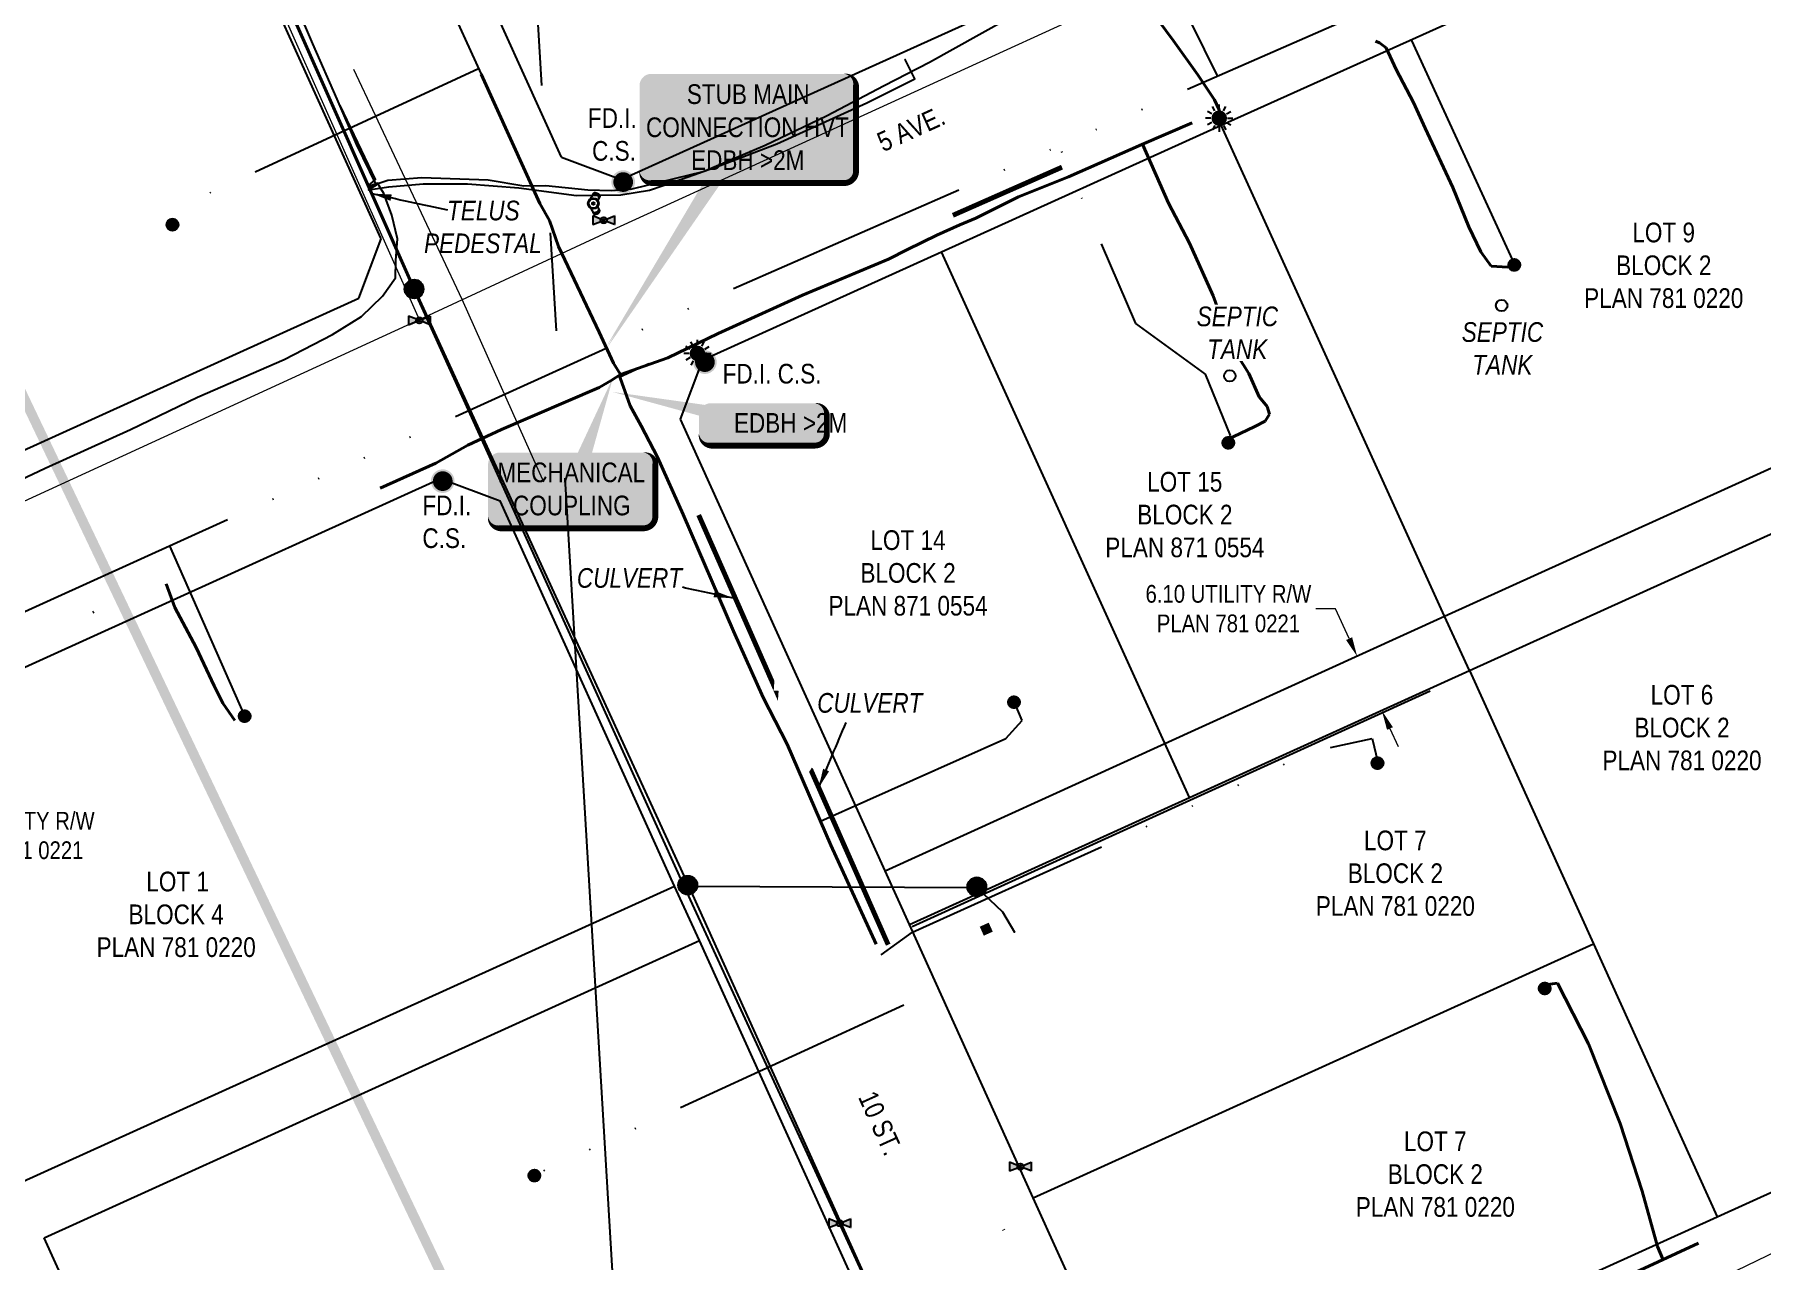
# Model space of a CAD drawing. Extents: x 312545 to 320442, y 5540407 to 5546054.
# Drawn here: x 316413.5 to 316589, y 5541749.2 to 5541873.8 of the extents above; entities that cross this region are included whole.
import ezdxf

# ---------------------------------------------------------------- set-up
doc = ezdxf.new("R2010")
doc.units = 0
doc.header["$LTSCALE"] = 5
doc.header["$PDSIZE"] = 0.5
for name, pattern in [('COOP2', [10, 5, -1, 0, -1, 0, -1, 0, -1, 0, -1]), ('DASHDOT', [25.4, 12.7, -6.35, 0, -6.35]), ('DASHDOT2', [12.7, 6.35, -3.175, 0, -3.175]), ('foc-QUARTERLINE', [33, 25, -3, 2, -3]), ('HIDDEN', [9.525, 6.35, -3.175])]:
    doc.linetypes.add(name, pattern=pattern)
doc.layers.get('Defpoints').update_dxf_attribs({"color": 9})
for name, color, linetype in [('AS-FENCE', 48, 'foc-FENCE'), ('AS-POWER', 104, 'foc-POWER'), ('AS-POWER-EXISTING-PP-1000', 72, 'Continuous'), ('AS-Sewer San_1000', 53, 'HIDDEN'), ('AS-SYMBOL-1000', 7, 'Continuous'), ('AS-TELEPHONE', 224, 'foc-TEL'), ('AS-TELEPHONE-T-1000', 224, 'Continuous'), ('AS-WILDLIFE', 131, 'DASHDOT2'), ('F-RW', 190, 'Continuous'), ('L-MON-1000', 1, 'Continuous'), ('L-QSEC', 8, 'foc-QUARTERLINE'), ('L-ROAD-T-1000', 7, 'Continuous'), ('L-TITLEDB', 4, 'Continuous'), ('L-TITLEDB-T-1000', 4, 'Continuous'), ('P-APEX RECON-LINE LIST-1000', 240, 'Continuous'), ('P-APEX RECON-URBAN', 30, 'COOP2')]:
    doc.layers.add(name, color=color, linetype=linetype)
for name, color, linetype, lineweight in [('AS-GENERAL', 48, 'Continuous', 18), ('AS-RECON EXISTING', 151, 'DASHDOT', 40), ('F-WS-T-1000', 190, 'Continuous', 9), ('T-TEXT-1000', 48, 'Continuous', 18)]:
    doc.layers.add(name, color=color, linetype=linetype, lineweight=lineweight)
doc.layers.add('AS-WATER PIPE', color=7, linetype='foc-WATER', lineweight=9, true_color=0x8ac4ff)
doc.styles.add('1.8', font='ARIALN.TTF', dxfattribs={"height": 1.8})
doc.styles.add('175L', font='ARIALN.TTF', dxfattribs={"height": 10})
doc.styles.add('80', font='ARIALN.TTF', dxfattribs={"height": 10})
doc.styles.add('80L', font='ARIALN.TTF', dxfattribs={"height": 10})
doc.styles.add('foc-LtypeFont', font='ARIALN.TTF', dxfattribs={"height": 7.35})
doc.linetypes.add('foc-FENCE', pattern='A,10,-1,["X",foc-LtypeFont,S=0.2,R=0,X=-0.625,Y=-0.75],-1.24', length=12.24)
doc.linetypes.add('foc-POWER', pattern='A,6,-1,["P",foc-LtypeFont,S=0.2,R=0,X=-0.625,Y=-0.75],-1.24,4', length=12.24)
doc.linetypes.add('foc-TEL', pattern='A,2,-1,["T",foc-LtypeFont,S=0.2,R=0,X=-0.425,Y=-0.75],-1.24,8', length=12.24)
doc.linetypes.add('foc-WATER', pattern='A,10,-1,["W",foc-LtypeFont,S=0.2,R=0,X=-0.425,Y=-0.75],-2', length=13)
doc.dimstyles.new('Compass 1 000', dxfattribs={"dimtxt": 1.8, "dimasz": 2, "dimexe": 0.2, "dimexo": 0.0625, "dimgap": 0.5, "dimtad": 0, "dimtih": 1, "dimtoh": 1, "dimzin": 0, "dimdsep": 46, "dimtxsty": '1.8', "dimcen": 0.1, "dimse1": 1, "dimse2": 1, "dimclrd": 256, "dimclrt": 256, "dimaunit": 1, "dimadec": 4, "dimazin": 0, "dimtfac": 0.06, "dimtofl": 0, "dimtmove": 0, "dimatfit": 0, "dimfxl": 0.2, "dimtolj": 1, "dimtzin": 0, "dimlwd": -1, "dimarcsym": 0})

# ---------------------------------------------------------------- blocks, each defined once
blk = doc.blocks.new('fdia')
at = {"color": 255, "const_width": 1}
blk.add_lwpolyline([(-0.5, 0, 1), (0.5, 0, 1)], format="xyb", close=True, dxfattribs=at)
blk = doc.blocks.new('Fdiaa')
blk.add_blockref('fdia', (0, 0))
blk = doc.blocks.new('fdib')
at = {"color": 1, "const_width": 1.6}
blk.add_lwpolyline([(-0.4, 0, 1), (0.4, 0, 1)], format="xyb", close=True, dxfattribs=at)
at = {"color": 1}
blk.add_circle((0, 0), 0.8, dxfattribs=at)
blk = doc.blocks.new('Fdibb')
blk.add_blockref('fdib', (0, 0))
blk = doc.blocks.new('fdicc')
for name in ['Fdibb', 'Fdiaa']:
    blk.add_blockref(name, (0, 0))
blk = doc.blocks.new('FDI')
blk.add_blockref('fdicc', (0, 0))
blk = doc.blocks.new('*D432')
at = {"layer": 'Defpoints', "color": 0, "transparency": 16777216}
for p in [(316547.9, 5541810.6), (316521.76, 5541798.7), (316524.26, 5541793.2)]:
    blk.add_point(p, dxfattribs=at)
at = {"layer": 'F-WS-T-1000', "transparency": 16777216}
for p, q in [((316545.69, 5541815.46), (316543.69, 5541815.46)), ((316547.07, 5541812.42), (316545.69, 5541815.46)), ((316551.23, 5541803.28), (316552.06, 5541801.46))]:
    blk.add_line(p, q, dxfattribs=at)
for points in [[(316547.38, 5541812.56), (316546.77, 5541812.28), (316547.9, 5541810.6)], [(316551.53, 5541803.42), (316550.93, 5541803.15), (316550.4, 5541805.1)]]:
    blk.add_solid(points, dxfattribs=at)
at = {"layer": 'F-WS-T-1000', "transparency": 16777216, "insert": (316534.81, 5541815.46), "char_height": 1.8, "attachment_point": 5, "style": '1.8'}
blk.add_mtext('\\A1;6.10 UTILITY R/W\\PPLAN 781 0221', dxfattribs=at)
blk = doc.blocks.new('*D449')
at = {"layer": 'Defpoints', "color": 0, "transparency": 16777216}
for p in [(316396.64, 5541790.75), (316397.06, 5541789.83), (316391.51, 5541787.31)]:
    blk.add_point(p, dxfattribs=at)
at = {"layer": 'F-WS-T-1000', "transparency": 16777216}
for p, q in [((316398.46, 5541791.58), (316400.28, 5541792.4)), ((316400.28, 5541792.4), (316402.28, 5541792.4)), ((316389.27, 5541787.41), (316387.44, 5541786.58))]:
    blk.add_line(p, q, dxfattribs=at)
for points in [[(316398.32, 5541791.88), (316398.6, 5541791.27), (316396.64, 5541790.75)], [(316389.13, 5541787.71), (316389.4, 5541787.1), (316391.09, 5541788.23)]]:
    blk.add_solid(points, dxfattribs=at)
at = {"layer": 'F-WS-T-1000', "transparency": 16777216, "insert": (316411.16, 5541792.4), "char_height": 1.8, "attachment_point": 5, "style": '1.8'}
blk.add_mtext('\\A1;6.10 UTILITY R/W\\PPLAN 781 0221', dxfattribs=at)
blk = doc.blocks.new('RISER')
h = blk.add_hatch(color=255)
h.dxf.hatch_style = 1
edge = h.paths.add_edge_path()
edge.add_arc((0, 0), 0.7, 0, 360)
blk.add_hatch(color=13).paths.add_polyline_path([(0.58, -0.15), (-0.58, -0.15, 0.774597)])
at = {"color": 13}
blk.add_line((-0.58, -0.15), (0.58, -0.15), dxfattribs=at)
blk.add_circle((0, 0), 0.6, dxfattribs=at)
blk = doc.blocks.new('VALVE')
h = blk.add_hatch(color=255)
h.dxf.hatch_style = 1
edge = h.paths.add_edge_path()
edge.add_line((-0.33, 0.24), (-1.2, 0.59))
edge.add_line((-1.2, 0.59), (-1.2, -0.59))
edge.add_line((-1.2, -0.59), (-0.33, -0.24))
edge.add_arc((0, 0), 0.411, 215.8775, 324.1225)
edge.add_line((0.33, -0.24), (1.2, -0.59))
edge.add_line((1.2, -0.59), (1.2, 0.59))
edge.add_line((1.2, 0.59), (0.33, 0.24))
edge.add_arc((0, 0), 0.411, 35.8775, 144.1225)
at = {"color": 48}
for p, q in [((-1.1, 0.44), (-1.1, -0.44)), ((-0.29, 0.12), (-1.1, 0.44)), ((0.29, 0.12), (1.1, 0.44)), ((1.1, 0.44), (1.1, -0.44)), ((-1.1, -0.44), (-0.29, -0.12)), ((1.1, -0.44), (0.29, -0.12))]:
    blk.add_line(p, q, dxfattribs=at)
for radius in [0.311, 0.11]:
    blk.add_circle((0, 0), radius, dxfattribs=at)
blk = doc.blocks.new('Hydrant')
for points in [[(-2.9, 4.6), (0.4, 10.5), (0.6, 10.7), (0.8, 10.8), (1, 10.9), (1.3, 11), (1.6, 11), (1.9, 11), (2.3, 11), (2.6, 10.9), (2.9, 10.9), (3.3, 10.7), (3.6, 10.6), (4, 10.4), (4.4, 10.2), (4.8, 9.9), (5.2, 9.7), (5.5, 9.4), (5.8, 9.1), (6.1, 8.7), (6.3, 8.4), (6.4, 8.1), (6.5, 7.8), (6.6, 7.6), (6.6, 7.3), (6.5, 7), (4.4, 3.3)], [(-0.5, 8.9), (-0.3, 9.1), (-0.2, 9.2), (0, 9.3), (0.1, 9.3), (0.2, 9.4), (0.4, 9.4), (0.5, 9.4), (0.7, 9.5), (0.8, 9.5), (1, 9.5), (1.1, 9.4), (1.3, 9.4), (1.5, 9.4), (1.6, 9.4), (1.8, 9.3), (2, 9.3), (2.1, 9.2), (2.3, 9.2), (2.5, 9.1), (2.7, 9), (2.9, 8.9), (3.1, 8.9), (3.2, 8.7), (3.4, 8.6), (3.6, 8.5), (3.8, 8.4), (4, 8.3), (4.2, 8.1), (4.4, 8), (4.6, 7.8), (4.7, 7.7), (4.9, 7.5), (5, 7.4), (5.1, 7.2), (5.3, 7), (5.4, 6.9), (5.4, 6.7), (5.5, 6.6), (5.6, 6.4), (5.6, 6.3), (5.7, 6.2), (5.7, 6), (5.7, 5.9), (5.7, 5.7), (5.6, 5.5), (5.6, 5.4)], [(5.6, 5.5), (5.7, 5.8), (5.7, 5.9), (5.8, 6.1), (5.7, 6.3), (5.7, 6.4), (5.7, 6.5), (5.6, 6.7), (5.5, 6.8), (5.5, 7), (5.4, 7.1), (5.2, 7.3), (5.1, 7.4), (5, 7.6), (4.8, 7.8), (4.7, 7.9), (4.5, 8.1), (4.3, 8.2), (4.1, 8.4), (4, 8.5), (3.8, 8.6), (3.6, 8.7), (3.4, 8.9), (3.2, 9), (3, 9.1), (2.8, 9.1), (2.6, 9.2), (2.4, 9.3), (2.2, 9.3), (2.1, 9.4), (1.9, 9.4), (1.7, 9.5), (1.6, 9.5), (1.4, 9.5), (1.3, 9.6), (1.1, 9.6), (0.9, 9.6), (0.8, 9.6), (0.6, 9.6), (0.5, 9.5), (0.3, 9.5), (0.2, 9.5), (0.1, 9.4), (-0.1, 9.4), (-0.2, 9.2), (-0.3, 9.1), (-0.4, 9)], [(-2.9, -4.6), (0.4, -10.5), (0.6, -10.7), (0.8, -10.8), (1, -10.9), (1.3, -11), (1.6, -11), (1.9, -11), (2.3, -11), (2.6, -10.9), (2.9, -10.9), (3.3, -10.7), (3.6, -10.6), (4, -10.4), (4.4, -10.2), (4.8, -9.9), (5.2, -9.7), (5.5, -9.4), (5.8, -9.1), (6.1, -8.7), (6.3, -8.4), (6.4, -8.1), (6.5, -7.8), (6.6, -7.6), (6.6, -7.3), (6.5, -7), (4.4, -3.3)], [(-0.5, -8.9), (-0.3, -9.1), (-0.2, -9.2), (0, -9.3), (0.1, -9.3), (0.2, -9.4), (0.4, -9.4), (0.5, -9.4), (0.7, -9.5), (0.8, -9.5), (1, -9.5), (1.1, -9.4), (1.3, -9.4), (1.5, -9.4), (1.6, -9.4), (1.8, -9.3), (2, -9.3), (2.1, -9.2), (2.3, -9.2), (2.5, -9.1), (2.7, -9), (2.9, -8.9), (3.1, -8.9), (3.2, -8.7), (3.4, -8.6), (3.6, -8.5), (3.8, -8.4), (4, -8.3), (4.2, -8.1), (4.4, -8), (4.6, -7.8), (4.7, -7.7), (4.9, -7.5), (5, -7.4), (5.1, -7.2), (5.3, -7), (5.4, -6.9), (5.4, -6.7), (5.5, -6.6), (5.6, -6.4), (5.6, -6.3), (5.7, -6.2), (5.7, -6), (5.7, -5.9), (5.7, -5.7), (5.6, -5.5), (5.6, -5.4)], [(5.6, -5.5), (5.7, -5.8), (5.7, -5.9), (5.8, -6.1), (5.7, -6.3), (5.7, -6.4), (5.7, -6.5), (5.6, -6.7), (5.5, -6.8), (5.5, -7), (5.4, -7.1), (5.2, -7.3), (5.1, -7.4), (5, -7.6), (4.8, -7.8), (4.7, -7.9), (4.5, -8.1), (4.3, -8.2), (4.1, -8.4), (4, -8.5), (3.8, -8.6), (3.6, -8.7), (3.4, -8.9), (3.2, -9), (3, -9.1), (2.8, -9.1), (2.6, -9.2), (2.4, -9.3), (2.2, -9.3), (2.1, -9.4), (1.9, -9.4), (1.7, -9.5), (1.6, -9.5), (1.4, -9.5), (1.3, -9.6), (1.1, -9.6), (0.9, -9.6), (0.8, -9.6), (0.6, -9.6), (0.5, -9.5), (0.3, -9.5), (0.2, -9.5), (0.1, -9.4), (-0.1, -9.4), (-0.2, -9.2), (-0.3, -9.1), (-0.4, -9)]]:
    blk.add_lwpolyline(points)
for points in [[(-0.2, -1.2), (-0.2, -1.1, -0.174095), (-0.9, -0.7), (-1, -0.7, -0.150437), (-1.2, 0), (-1, -0.2), (-0.9, 0, 0.150437), (-0.8, -0.5), (-0.8, -0.6, 0.168265), (-0.2, -1), (-0.2, -0.9), (0, -1)], [(-0.1, -0.6), (-0.6, -0.1, -0.414213), (-0.6, 0.1), (-0.1, 0.6, -0.414214), (0.1, 0.6), (0.6, 0.1, -0.414213), (0.6, -0.1), (0.1, -0.6, -0.414214)]]:
    blk.add_lwpolyline(points, format="xyb", close=True)
blk.add_lwpolyline([(4.7, -2.9), (4.7, -3, 0.286746), (4.7, 3), (4.7, 2.9)], format="xyb")
for radius in [5.5, 4.7, 1.3, 0.8]:
    blk.add_circle((0, 0), radius)
blk = doc.blocks.new('POWERPOLE')
h = blk.add_hatch(color=255)
edge = h.paths.add_edge_path()
edge.add_arc((0, 0), 0.96, 0, 360)
at = {"linetype": 'Continuous'}
for p, q in [((0.68, -0.68), (-0.68, 0.68)), ((-0.68, -0.68), (0.68, 0.68))]:
    blk.add_line(p, q, dxfattribs=at)
blk.add_circle((0, 0), 0.96, dxfattribs=at)
blk = doc.blocks.new('lightpole')
h = blk.add_hatch(color=255)
h.dxf.hatch_style = 1
h.paths.add_polyline_path([(-0.78, 0, 1), (0.78, 0, 1)])
h.paths.add_polyline_path([(0.68, 0, -1), (-0.68, 0, -1)], flags=16)
h = blk.add_hatch(color=13)
h.dxf.hatch_style = 1
edge = h.paths.add_edge_path()
edge.add_arc((0, 0), 0.682, 0, 360)
at = {"color": 13}
for p, q in [((-0.86, 0), (-1.38, 0)), ((-0.75, 0.43), (-1.19, 0.69)), ((-0.43, 0.75), (-0.69, 1.19)), ((0, 0.86), (0, 1.38)), ((0.43, 0.75), (0.69, 1.19)), ((0.75, 0.43), (1.19, 0.69)), ((0.86, 0), (1.38, 0)), ((-0.75, -0.43), (-1.19, -0.69)), ((-0.43, -0.75), (-0.69, -1.19)), ((0, -0.86), (0, -1.38)), ((0.43, -0.75), (0.69, -1.19)), ((0.75, -0.43), (1.19, -0.69))]:
    blk.add_line(p, q, dxfattribs=at)
blk.add_circle((0, 0), 0.682, dxfattribs=at)
blk = doc.blocks.new('*U475')
at = {"true_color": 0xffffa8}
h = blk.add_hatch(color=51, dxfattribs=at)
edge = h.paths.add_edge_path()
edge.add_line((-49, -28.5), (49, -28.5))
edge.add_arc((49, -22.5), 6, 270, 360)
edge.add_line((55, -22.5), (55, 21))
edge.add_arc((49, 21), 6, 0, 90)
edge.add_line((49, 27), (-49, 27))
edge.add_arc((-49, 21), 6, 90, 180)
edge.add_line((-55, 21), (-55, -22.5))
edge.add_arc((-49, -22.5), 6, 180, 270)
at = {"color": 240, "flags": 128}
blk.add_lwpolyline([(-49, -28.5, 3, 3, 0), (49, -28.5, 3, 3, 0.414214), (55, -22.5, 3, 3, 0), (55, 21, 3, 0, 0.414214), (49, 27, 0, 0, 0), (-49, 27, 0, 0, 0.414214), (-55, 21, 0, 0, 0), (-55, -22.5, 0, 3, 0.414214)], format="xyseb", close=True, dxfattribs=at)
for points in [[(-72.15, -112.01, 0, 10, 0), (0, 0, 5, 5, 0)], [(-72, -112.98, 0, 10, 0), (0, 0, 5, 5, 0)]]:
    blk.add_lwpolyline(points, format="xyseb", dxfattribs=at)
at = {"color": 4, "style": '80'}
blk.add_attdef('OTHER_001', (-14.7, -5), '', height=10, dxfattribs=at)
blk = doc.blocks.new('*U476')
at = {"true_color": 0xffffa8}
h = blk.add_hatch(color=51, dxfattribs=at)
edge = h.paths.add_edge_path()
edge.add_line((-36.5, -20), (36.5, -20))
edge.add_arc((36.5, -14), 6, 270, 360)
edge.add_line((42.5, -14), (42.5, 12.5))
edge.add_arc((36.5, 12.5), 6, 0, 90)
edge.add_line((36.5, 18.5), (-36.5, 18.5))
edge.add_arc((-36.5, 12.5), 6, 90, 180)
edge.add_line((-42.5, 12.5), (-42.5, -14))
edge.add_arc((-36.5, -14), 6, 180, 270)
at = {"color": 240, "flags": 128}
for points in [[(21.12, 56.98, 0, 10, 0), (0, 0, 5, 5, 0)], [(26.88, -12.13, 0, 10, 0), (0, 0, 5, 5, 0)]]:
    blk.add_lwpolyline(points, format="xyseb", dxfattribs=at)
blk.add_lwpolyline([(-36.5, -20, 3, 3, 0), (36.5, -20, 3, 3, 0.414214), (42.5, -14, 3, 3, 0), (42.5, 12.5, 3, 0, 0.414214), (36.5, 18.5, 0, 0, 0), (-36.5, 18.5, 0, 0, 0.414214), (-42.5, 12.5, 0, 0, 0), (-42.5, -14, 0, 3, 0.414214)], format="xyseb", close=True, dxfattribs=at)
at = {"color": 4, "style": '80'}
blk.add_attdef('OTHER_001', (-14.7, -5), '', height=10, dxfattribs=at)
blk = doc.blocks.new('*U477')
at = {"true_color": 0xffffa8}
h = blk.add_hatch(color=51, dxfattribs=at)
edge = h.paths.add_edge_path()
edge.add_line((-26.5, -11.5), (26.5, -11.5))
edge.add_arc((26.5, -5.5), 6, 270, 360)
edge.add_line((32.5, -5.5), (32.5, 4))
edge.add_arc((26.5, 4), 6, 0, 90)
edge.add_line((26.5, 10), (-26.5, 10))
edge.add_arc((-26.5, 4), 6, 90, 180)
edge.add_line((-32.5, 4), (-32.5, -5.5))
edge.add_arc((-26.5, -5.5), 6, 180, 270)
at = {"color": 240, "flags": 128}
for points in [[(-76.36, 15.75, 0, 10, 0), (0, 0, 5, 5, 0)], [(14.11, 0.42, 0, 10, 0), (0, 0, 5, 5, 0)]]:
    blk.add_lwpolyline(points, format="xyseb", dxfattribs=at)
blk.add_lwpolyline([(-26.5, -11.5, 3, 3, 0), (26.5, -11.5, 3, 3, 0.414214), (32.5, -5.5, 3, 3, 0), (32.5, 4, 3, 0, 0.414214), (26.5, 10, 0, 0, 0), (-26.5, 10, 0, 0, 0.414214), (-32.5, 4, 0, 0, 0), (-32.5, -5.5, 0, 3, 0.414214)], format="xyseb", close=True, dxfattribs=at)
at = {"color": 4, "style": '80'}
blk.add_attdef('OTHER_001', (-14.7, -5), '', height=10, dxfattribs=at)

msp = doc.modelspace()

# ---------------------------------------------------------------- linework, layer by layer
at = {"layer": 'AS-FENCE', "flags": 128}
msp.add_lwpolyline([(316502.684, 5541783.164), (316555.301, 5541807.099)], dxfattribs=at)
at = {"layer": 'AS-GENERAL', "const_width": 0.5, "flags": 128}
for points in [[(316517.897, 5541860.344), (316506.804, 5541855.448)], [(316488.846, 5541807.129), (316488.845, 5541807.115), (316480.971, 5541824.985)], [(316500.231, 5541781.3), (316500.231, 5541781.304), (316492.384, 5541799.049), (316492.327, 5541799.086)]]:
    msp.add_lwpolyline(points, dxfattribs=at)
msp.add_lwpolyline([(316510.53, 5541782.762), (316510.074, 5541782.556), (316509.868, 5541783.012), (316510.323, 5541783.218)], close=True, dxfattribs=at)
at = {"layer": 'AS-POWER', "flags": 128}
msp.add_lwpolyline([(316479.788, 5541787.402), (316479.851, 5541787.264), (316509.255, 5541787.107), (316511.865, 5541784.639), (316513.061, 5541782.571), (316513.024, 5541782.576)], dxfattribs=at)
at = {"layer": 'AS-RECON EXISTING', "flags": 128}
for points in [[(316509.801, 5541900.243), (316510.412, 5541901.016), (316512.659, 5541902.243), (316514.934, 5541902.789), (316516.019, 5541901.775), (316517.021, 5541899.572), (316517.778, 5541897.412), (316519.407, 5541893.825), (316520.41, 5541890.372), (316521.066, 5541886.681), (316522.751, 5541882.622), (316523.494, 5541881.362), (316524.74, 5541879.355), (316526.796, 5541876.473), (316529.233, 5541873.176), (316531.715, 5541869.743), (316533.404, 5541867.174), (316533.84, 5541866.232), (316533.913, 5541866.033)], [(316549.756, 5541873.154), (316550.157, 5541872.975), (316550.834, 5541872.466), (316551.858, 5541870.267), (316553.614, 5541866.926), (316554.82, 5541864.291), (316557.628, 5541858.264), (316559.249, 5541854.281), (316560.455, 5541851.741), (316561.528, 5541850.277), (316563.199, 5541850.182), (316563.85, 5541850.228)], [(316473.013, 5541839.254), (316472.308, 5541840.409), (316470.86, 5541843.564), (316466.726, 5541852.269), (316465.802, 5541854.938), (316464.821, 5541856.655), (316458.852, 5541869.784)], [(316526.093, 5541862.666), (316528.721, 5541856.683), (316530.844, 5541852.605), (316533.273, 5541847.278), (316535.141, 5541842.107), (316536.9, 5541839.373), (316537.934, 5541837.002), (316538.732, 5541836.005), (316538.982, 5541835.243), (316538.541, 5541834.53), (316537.498, 5541833.978), (316534.579, 5541832.599)], [(316332.718, 5541775.875), (316333.483, 5541776.252), (316334.132, 5541776.237), (316335.678, 5541776.998), (316339.186, 5541778.794), (316347.947, 5541782.843), (316352.235, 5541784.759), (316355.645, 5541786.161), (316361.686, 5541788.863), (316368.946, 5541791.902), (316375.995, 5541795.125), (316378.665, 5541796.183), (316382.503, 5541797.78), (316384.354, 5541798.794), (316386.367, 5541799.89), (316396.753, 5541804.354), (316402.958, 5541807.476), (316409.146, 5541810.233), (316416.001, 5541813.581), (316421.074, 5541815.833), (316423.697, 5541816.911), (316426.179, 5541817.62), (316430.367, 5541819.464), (316440.202, 5541823.807), (316445.077, 5541826.143), (316454.266, 5541830.262), (316457.494, 5541832.078), (316460.921, 5541833.678), (316470.861, 5541837.953), (316472.076, 5541838.674), (316473.028, 5541839.254)], [(316472.892, 5541839.199), (316473.468, 5541837.611), (316473.991, 5541836.084), (316475.113, 5541834.034), (316476.795, 5541830.851), (316479.387, 5541825.028), (316484.5, 5541813.17), (316487.532, 5541806.432), (316489.979, 5541801.699), (316494.397, 5541791.438), (316504.608, 5541769.18), (316509.118, 5541758.991), (316513.239, 5541749.395), (316524.813, 5541724.708), (316527.204, 5541718.921), (316530.527, 5541711.337), (316532.87, 5541706.723), (316537.527, 5541695.972), (316538.361, 5541694.768), (316538.895, 5541693.848), (316540.99, 5541693.22), (316542.305, 5541690.895)], [(316524.62, 5541725.234), (316525.892, 5541725.56), (316529.293, 5541726.439), (316533.295, 5541728.228), (316554.065, 5541737.839), (316565.367, 5541743.016), (316592.879, 5541755.746), (316608.758, 5541762.852), (316617.455, 5541767.105), (316636.797, 5541775.698), (316649.632, 5541781.782), (316671.881, 5541791.437), (316691.017, 5541800.247), (316698.722, 5541803.905), (316702.373, 5541805.939), (316706.057, 5541808.011), (316709.728, 5541809.664), (316714.675, 5541811.671), (316719.141, 5541813.499), (316726.067, 5541816.089), (316729.571, 5541817.273), (316732.163, 5541818.589), (316738.832, 5541821.357), (316739.961, 5541821.756)], [(316433.823, 5541804.094), (316432.617, 5541805.859), (316431.724, 5541807.612), (316429.904, 5541811.525), (316427.723, 5541815.587), (316426.839, 5541818.002)], [(316566.719, 5541777.207), (316568.252, 5541777.383), (316571.401, 5541771.219), (316574.63, 5541763.119), (316576.869, 5541756.251), (316578.405, 5541750.618), (316578.96, 5541749.327)]]:
    msp.add_lwpolyline(points, dxfattribs=at)
at = {"layer": 'AS-Sewer San_1000', "linetype": 'Continuous'}
for centre in [(316562.576, 5541846.284), (316534.946, 5541839.124)]:
    msp.add_circle(centre, 0.58, dxfattribs=at)
at = {"layer": 'AS-TELEPHONE', "flags": 128}
for points in [[(316447.34, 5541858.416), (316448.138, 5541859.106), (316444.519, 5541866.611)], [(316383.106, 5541816.704), (316384.805, 5541816.15), (316386.264, 5541816.667), (316388.805, 5541817.651), (316397.098, 5541821.799), (316403.932, 5541824.723), (316414.56, 5541829.733), (316423.231, 5541833.675), (316430.031, 5541836.966), (316438.827, 5541840.8), (316443.771, 5541843.342), (316446.704, 5541845.153), (316448.824, 5541847.231), (316450.166, 5541849.105), (316450.199, 5541850.86), (316450.37, 5541853.049), (316449.77, 5541855.475), (316448.962, 5541857.668), (316448.313, 5541858.701), (316447.38, 5541858.35)]]:
    msp.add_lwpolyline(points, dxfattribs=at)
at = {"layer": 'AS-WATER PIPE', "flags": 128}
for points in [[(316359.677, 5542051.257), (316402.22, 5541958.78), (316416.422, 5541926.156), (316452.58, 5541844.87)], [(316445.886, 5541870.314), (316456.891, 5541846.919), (316465.208, 5541828.366)], [(316515.395, 5541715.98), (316575.167, 5541742.74), (316643.064, 5541775.576), (316799.134, 5541846.278)]]:
    msp.add_lwpolyline(points, dxfattribs=at)
at = {"layer": 'AS-WILDLIFE', "const_width": 1, "flags": 128}
msp.add_lwpolyline([(316226.368, 5542227.49), (316556.556, 5541534.214), (316360.802, 5540555.104), (316516.816, 5540555.115), (316516.814, 5540580.109), (316541.808, 5540580.11), (316541.816, 5540455.547)], dxfattribs=at)
at = {"layer": 'F-RW', "flags": 128}
for points in [[(316556.78, 5541814.716), (316613.69, 5541840.517)], [(316499.912, 5541788.831), (316556.78, 5541814.716)], [(316414.441, 5541751.525), (316481.046, 5541781.719)], [(316450.939, 5541671.021), (316414.441, 5541751.525)]]:
    msp.add_lwpolyline(points, dxfattribs=at)
at = {"layer": 'L-QSEC', "flags": 128}
msp.add_lwpolyline([(316437.889, 5542322.845), (316494.209, 5541378.822)], dxfattribs=at)
at = {"layer": 'L-TITLEDB', "flags": 128}
for points in [[(316467.025, 5541861.372), (316447.73, 5541903.962)], [(316467.025, 5541861.372), (316447.73, 5541903.962)], [(316448.701, 5541853.065), (316429.412, 5541895.652)], [(316534.068, 5541864.601), (316591.194, 5541890.319)], [(316556.78, 5541814.716), (316534.068, 5541864.601)], [(316556.78, 5541814.716), (316534.068, 5541864.601)], [(316467.025, 5541861.372), (316473.078, 5541859.095)], [(316467.025, 5541861.372), (316473.078, 5541859.095)], [(316446.427, 5541847.013), (316448.701, 5541853.065)], [(316481.384, 5541840.772), (316505.632, 5541851.738)], [(316481.384, 5541840.772), (316505.632, 5541851.738)], [(316530.846, 5541796.266), (316505.632, 5541851.738)], [(316383.985, 5541818.706), (316446.427, 5541847.013)], [(316479.107, 5541834.719), (316481.384, 5541840.772)], [(316479.107, 5541834.719), (316481.384, 5541840.772)], [(316499.912, 5541788.831), (316479.107, 5541834.719)], [(316499.912, 5541788.831), (316479.107, 5541834.719)], [(316559.307, 5541809.169), (316616.226, 5541834.973)], [(316392.292, 5541800.383), (316454.734, 5541828.69)], [(316454.734, 5541828.69), (316460.784, 5541826.413)], [(316478.529, 5541787.272), (316460.784, 5541826.413)], [(316559.307, 5541809.169), (316556.78, 5541814.716)], [(316559.307, 5541809.169), (316556.78, 5541814.716)], [(316530.846, 5541796.266), (316559.307, 5541809.169)], [(316530.846, 5541796.266), (316559.307, 5541809.169)], [(316559.307, 5541809.169), (316571.901, 5541781.389)], [(316502.389, 5541783.365), (316530.846, 5541796.266)], [(316502.389, 5541783.365), (316530.846, 5541796.266)], [(316502.389, 5541783.365), (316499.912, 5541788.831)], [(316502.389, 5541783.365), (316499.912, 5541788.831)], [(316411.923, 5541757.078), (316478.529, 5541787.272)], [(316481.046, 5541781.719), (316478.529, 5541787.272)], [(316514.982, 5541755.586), (316502.389, 5541783.365)], [(316498.035, 5541744.246), (316481.046, 5541781.719)], [(316571.901, 5541781.389), (316584.476, 5541753.651)], [(316584.476, 5541753.651), (316641.395, 5541779.456)], [(316584.476, 5541753.651), (316641.395, 5541779.456)], [(316525.671, 5541732.01), (316514.982, 5541755.586)], [(316531.723, 5541729.734), (316584.476, 5541753.651)], [(316531.723, 5541729.734), (316584.476, 5541753.651)]]:
    msp.add_lwpolyline(points, dxfattribs=at)
at = {"layer": 'L-TITLEDB', "linetype": 'Continuous', "flags": 128}
msp.add_lwpolyline([(316514.982, 5541755.586), (316571.901, 5541781.389)], dxfattribs=at)
at = {"layer": 'P-APEX RECON-URBAN', "color": 200, "flags": 128}
for points in [[(316576.069, 5542301.944), (316548.035, 5542290.81), (316404.2, 5542226.013), (316467.209, 5542087.107), (316454.58, 5542082.228), (316440.686, 5542076.075), (316426.317, 5542068.551), (316395.202, 5542054.419), (316383.155, 5542036.959), (316392.137, 5542013.933), (316394.957, 5542007.648), (316402.786, 5541993.653), (316458.852, 5541869.784)], [(316458.608, 5541870.324), (316429.814, 5541857.039), (316427.41, 5541855.762), (316427.481, 5541854.601)], [(316475.9, 5541840.35), (316472.9, 5541838.98)], [(316493.347, 5541793.882), (316512.172, 5541802.265), (316513.863, 5541804.104), (316513.032, 5541806.046)], [(316499.512, 5541780.282), (316502.716, 5541782.568), (316543.426, 5541800.971), (316549.435, 5541802.275), (316549.988, 5541799.852)], [(316501.827, 5541775.175), (316464.28, 5541757.91)]]:
    msp.add_lwpolyline(points, dxfattribs=at)
at = {"layer": 'P-APEX RECON-URBAN', "flags": 128}
for points in [[(316505.747, 5541917.821), (316510.79, 5541920.173), (316523.031, 5541891.265), (316533.687, 5541869.567)], [(316563.893, 5541850.511), (316551.537, 5541877.392)], [(316534.823, 5541832.418), (316535.036, 5541833.081), (316532.481, 5541839.317), (316525.407, 5541844.461), (316517.616, 5541862.531)], [(316318.483, 5541772.671), (316346.2, 5541785.184), (316471.567, 5541841.934)], [(316434.814, 5541804.627), (316427.229, 5541821.837)]]:
    msp.add_lwpolyline(points, dxfattribs=at)

# ---------------------------------------------------------------- block references
at = {"layer": 'AS-POWER-EXISTING-PP-1000', "xscale": 0.9999399229901023, "yscale": 0.9999399229901023, "zscale": 0.9999399229901023}
for p in [(316452.04, 5541847.957), (316479.862, 5541787.356), (316509.242, 5541787.196)]:
    msp.add_blockref('POWERPOLE', p, dxfattribs=at)
at = {"layer": 'AS-SYMBOL-1000'}
for name, p, xscale, yscale, zscale in [('lightpole', (316533.871, 5541865.325), 0.9996840038851079, 0.9996840038851079, 0.9996840038851079), ('Hydrant', (316470.265, 5541856.654, 744.71), 0.09996840038851107, 0.09996840038851107, 0.09996840038851107), ('RISER', (316427.489, 5541854.496), 0.9996840038851079, 0.9996840038851079, 0.9996840038851079), ('VALVE', (316471.32, 5541854.948), 0.9996840038851079, 0.9996840038851079, 0.9996840038851079), ('RISER', (316563.859, 5541850.407), 0.9996840038851079, 0.9996840038851079, 0.9996840038851079), ('lightpole', (316480.847, 5541841.413), 0.9996840038851079, 0.9996840038851079, 4.99842001942554), ('RISER', (316534.797, 5541832.32), 0.9996840038851079, 0.9996840038851079, 0.9996840038851079), ('RISER', (316513.014, 5541805.956), 0.9999399229901023, 0.9999399229901023, 10.99933915289112), ('RISER', (316434.82, 5541804.537), 0.9996840038851079, 0.9996840038851079, 0.9996840038851079), ('RISER', (316549.959, 5541799.762), 0.9999399229901023, 0.9999399229901023, 10.99933915289112), ('RISER', (316566.957, 5541776.857), 0.9999399229901023, 0.9999399229901023, 10.99933915289112), ('RISER', (316464.277, 5541757.836), 0.9996840038851079, 0.9996840038851079, 0.9996840038851079)]:
    msp.add_blockref(name, p, dxfattribs=dict(at, xscale=xscale, yscale=yscale, zscale=zscale))
at = {"layer": 'AS-SYMBOL-1000', "color": 6, "xscale": 0.9996840038851079, "yscale": 0.9996840038851079, "zscale": 0.9996840038851079}
for p in [(316452.58, 5541844.768, 744.813), (316513.671, 5541758.755), (316495.307, 5541752.997)]:
    msp.add_blockref('VALVE', p, dxfattribs=at)
at = {"layer": 'L-MON-1000'}
for p in [(316473.299, 5541858.829), (316481.603, 5541840.525), (316454.957, 5541828.427)]:
    msp.add_blockref('FDI', p, dxfattribs=at)
at = {"layer": 'P-APEX RECON-LINE LIST-1000'}
ref = msp.add_blockref('*U475', (316485.962, 5541864.429), dxfattribs=dict(at, xscale=0.2000000000000001, yscale=0.2000000000000001, zscale=0.2000000000000001))
ref.add_attrib('OTHER_001', 'STUB MAIN', (316479.769, 5541866.767), dxfattribs={"layer": '0', "color": 4, "height": 2, "style": '80'})
ref.add_attrib('OTHER_002', 'CONNECTION HVT', (316475.62, 5541863.398), dxfattribs={"layer": '0', "color": 4, "height": 2, "style": '80'})
ref.add_attrib('OTHER_003', 'EDBH >2M', (316480.197, 5541860.057), dxfattribs={"layer": '0', "color": 4, "height": 2, "style": '80'})
ref = msp.add_blockref('*U476', (316468.066, 5541827.638), dxfattribs=dict(at, xscale=0.2000000000000001, yscale=0.2000000000000001, zscale=0.2000000000000001))
ref.add_attrib('OTHER_001', 'MECHANICAL', (316460.514, 5541828.322), dxfattribs={"layer": '0', "color": 4, "height": 2, "style": '80'})
ref.add_attrib('OTHER_002', 'COUPLING', (316462.098, 5541824.953), dxfattribs={"layer": '0', "color": 4, "height": 2, "style": '80'})
at = {"layer": 'P-APEX RECON-LINE LIST-1000', "xscale": 0.2000000000000001, "yscale": 0.2000000000000001, "zscale": 0.2000000000000001}
msp.add_blockref('*U477', (316487.493, 5541834.345), dxfattribs=at).add_auto_attribs({'OTHER_001': 'EDBH >2M'})

# ---------------------------------------------------------------- texts
at = {"layer": 'AS-TELEPHONE-T-1000', "insert": (316454.792, 5541856.935), "char_height": 1.99937, "attachment_point": 1, "style": '80L'}
msp.add_mtext_dynamic_manual_height_columns('\\pi0.60185;{\\fArial Narrow|b0|i1|c0|p34;TELUS\\P\\pi-1.733;PEDESTAL}', width=8.31332, gutter_width=10, heights=[0], dxfattribs=at)
at = {"layer": 'L-TITLEDB-T-1000', "attachment_point": 1}
for s, width, gutter_width, heights, insert, char_height, style in [('\\pi4.9908;LOT 9\\P\\pi3.3471;BLOCK 2\\P\\pi0.095961;PLAN 781 0220', 16.08412, 10, [0], (316570.868, 5541854.704), 2.00051, '80L'), ('\\pi4.3494;LOT 15\\P\\pi3.3471;BLOCK 2\\P\\pi0.095961;PLAN 871 0554', 16.08412, 10, [0], (316522.198, 5541829.364), 2.00051, '80L'), ('\\pi4.3583;LOT 14\\P\\pi3.3471;BLOCK 2\\P\\pi0.095961;PLAN 871 0554', 16.08412, 10, [0], (316494.061, 5541823.435), 2.00051, '80L'), ('\\pi5.5468;LOT 6\\P\\pi3.9013;BLOCK 2\\P\\pi0.65199;PLAN 781 0220', 17.18709, 100, [9.553], (316572.17, 5541807.712), 1.99937, '175L'), ('\\pi5.5468;LOT 7\\P\\pi3.9013;BLOCK 2\\P\\pi0.65199;PLAN 781 0220', 17.18709, 100, [9.553], (316543.039, 5541792.908), 1.99937, '175L'), ('\\pi5.1511;LOT 1\\P\\pi3.343;BLOCK 4\\P\\pi0.095961;PLAN 781 0220', 16.08412, 10, [0], (316419.681, 5541788.73), 2.00051, '80L'), ('\\pi5.5468;LOT 7\\P\\pi3.9013;BLOCK 2\\P\\pi0.65199;PLAN 781 0220', 17.18709, 100, [9.553], (316547.099, 5541762.321), 1.99937, '175L')]:
    msp.add_mtext_dynamic_manual_height_columns(s, width=width, gutter_width=gutter_width, heights=heights, dxfattribs=dict(at, insert=insert, char_height=char_height, style=style))
at = {"layer": 'T-TEXT-1000', "char_height": 1.99988, "attachment_point": 1, "style": '80L'}
for insert in [(316468.593, 5541819.588), (316493.018, 5541806.889)]:
    msp.add_mtext_dynamic_manual_height_columns('{\\fArial Narrow|b0|i1|c0|p34;CULVERT}', width=10.92587, gutter_width=10, heights=[0], dxfattribs=dict(at, insert=insert))

# ---------------------------------------------------------------- dimensions: what is measured, and where the dimension line sits
at = {"layer": 'F-WS-T-1000', "color": 2}
dim = msp.add_linear_dim(base=(316547.902, 5541810.597), p1=(316524.259, 5541793.204), p2=(316521.759, 5541798.697), angle=114.47419, text='6.10 UTILITY R/W\\PPLAN 781 0221', dimstyle='Compass 1 000', dxfattribs=at)
dim.commit()
dim.dimension.update_dxf_attribs({"geometry": '*D432', "text_midpoint": (316534.813, 5541815.458), "dimtype": 161})
dim = msp.add_aligned_dim(p1=(316391.506, 5541787.309), p2=(316397.057, 5541789.826), distance=1.015, text='6.10 UTILITY R/W\\PPLAN 781 0221', dimstyle='Compass 1 000', dxfattribs=at)
dim.commit()
dim.dimension.update_dxf_attribs({"geometry": '*D449', "text_midpoint": (316411.158, 5541792.402)})

# ---------------------------------------------------------------- leaders
at = {"layer": 'AS-TELEPHONE-T-1000', "path_type": 1}
msp.add_leader([(316447.762, 5541857.665), (316455.459, 5541855.993)], dimstyle='Compass 1 000', override={"dimgap": 0.5, "dimtad": 0}, dxfattribs=at)
at = {"layer": 'T-TEXT-1000', "path_type": 1}
for points in [[(316484.506, 5541816.529), (316479.313, 5541817.635)], [(316493.145, 5541797.219), (316495.95, 5541803.889)]]:
    msp.add_leader(points, dimstyle='Compass 1 000', override={"dimgap": 0.5, "dimtad": 0}, dxfattribs=at)

# ---------------------------------------------------------------- next in the draw order: texts
at = {"layer": 'AS-Sewer San_1000', "linetype": 'Continuous', "insert": (316558.432, 5541844.586), "char_height": 2, "attachment_point": 1, "style": '175L', "bg_fill": 3, "box_fill_scale": 1.1, "bg_fill_color": 256, "bg_fill_transparency": 0}
msp.add_mtext_dynamic_manual_height_columns('\\pi0.091173;{\\fArial Narrow|b0|i1|c0|p34;SEPTIC\\P\\pi1.1594;TANK}', width=8.31332, gutter_width=50, heights=[0], dxfattribs=at)
at = {"layer": 'L-ROAD-T-1000', "insert": (316498.895, 5541863.675), "char_height": 1.9989, "attachment_point": 1, "rotation": 24.38715, "style": '175L', "bg_fill": 3, "box_fill_scale": 1.1, "bg_fill_color": 256, "bg_fill_transparency": 0}
msp.add_mtext_dynamic_manual_height_columns('5 AVE.', width=6.952, gutter_width=100, heights=[0], dxfattribs=at)

# ---------------------------------------------------------------- next in the draw order: linework, layer by layer
at = {"layer": 'AS-POWER', "flags": 128}
msp.add_lwpolyline([(316409.9, 5541943.19), (316430.82, 5541895.93), (316452.04, 5541848.06), (316479.87, 5541787.44), (316498.94, 5541745.22), (316520.336, 5541698.705), (316539.448, 5541712.189)], dxfattribs=at)
at = {"layer": 'AS-RECON EXISTING', "flags": 128}
msp.add_lwpolyline([(316473.031, 5541839.282), (316477.844, 5541840.965), (316482.95, 5541843.434), (316491.507, 5541847.324), (316500.264, 5541851.006), (316502.209, 5541851.989), (316505.178, 5541853.418), (316507.501, 5541854.477), (316509.129, 5541855.146), (316513.47, 5541857.332), (316518.543, 5541859.369), (316526.02, 5541862.635), (316535.429, 5541866.691), (316542.759, 5541870.08), (316548.104, 5541872.818), (316549.74, 5541873.161)], dxfattribs=at)
at = {"layer": 'AS-TELEPHONE', "flags": 128}
for points in [[(316357.7, 5542056.445), (316359.152, 5542056.898), (316359.644, 5542056.768), (316359.965, 5542056.591), (316362.158, 5542051.871), (316362.832, 5542050.194), (316365.584, 5542044.257), (316367.875, 5542038.43), (316371.224, 5542030.501), (316374.148, 5542024.088), (316376.057, 5542019.943), (316379.582, 5542012.545), (316381.099, 5542009.363), (316383.771, 5542003.35), (316388.822, 5541991.93), (316393.195, 5541982.52), (316395.001, 5541978.58), (316399.157, 5541969.769), (316401.932, 5541963.527), (316404.723, 5541957.921), (316410.638, 5541944.574), (316414.035, 5541937.047), (316417.633, 5541927.893), (316419.248, 5541923.797), (316423.122, 5541915.603), (316425.119, 5541911.389), (316427.103, 5541906.369), (316430.309, 5541899.72), (316434.695, 5541889.426), (316438.506, 5541880.397), (316441.716, 5541872.868), (316444.207, 5541867.248), (316446.169, 5541862.688), (316448.208, 5541858.52), (316447.402, 5541858.023), (316449.484, 5541858.344), (316452.964, 5541858.644), (316457.492, 5541858.641), (316462.677, 5541858.243), (316468.543, 5541857.474), (316473.069, 5541857.536), (316475.964, 5541858.016), (316478.736, 5541858.964), (316483.156, 5541860.51), (316488.91, 5541862.713), (316498.072, 5541866.889), (316502.942, 5541869.318), (316501.954, 5541871.287), (316501.976, 5541871.273)], [(316478.575, 5541725.035), (316480.879, 5541733.039), (316481.397, 5541733.859), (316487.655, 5541737.895), (316494.616, 5541741.669), (316498.261, 5541743.863), (316498.934, 5541745.034), (316479.361, 5541787.555), (316452.02, 5541847.901), (316430.789, 5541895.784), (316409.867, 5541943.053), (316403.594, 5541944.547), (316401.093, 5541945.356), (316395.868, 5541946.369), (316391.46, 5541946.308), (316390.272, 5541945.679), (316390.276, 5541945.676)], [(316447.551, 5541858.425), (316449.395, 5541859.036), (316452.832, 5541859.293), (316459.585, 5541859.044), (316463.209, 5541858.462), (316465.429, 5541858.47), (316469.706, 5541858.054), (316472.095, 5541857.98), (316474.224, 5541858.133), (316481.422, 5541859.905), (316487.743, 5541862.591), (316493.952, 5541865.572), (316499.825, 5541868.632), (316504.443, 5541871.002), (316512.153, 5541875.315), (316513.991, 5541876.943)]]:
    msp.add_lwpolyline(points, dxfattribs=at)
at = {"layer": 'L-TITLEDB', "flags": 128}
for points in [[(316473.078, 5541859.095), (316513.667, 5541877.452)], [(316473.078, 5541859.095), (316513.667, 5541877.452)], [(316505.632, 5541851.738), (316534.068, 5541864.601)], [(316505.632, 5541851.738), (316534.068, 5541864.601)]]:
    msp.add_lwpolyline(points, dxfattribs=at)
at = {"layer": 'P-APEX RECON-URBAN', "flags": 128}
msp.add_lwpolyline([(316553.551, 5541878.272), (316479.173, 5541845.635), (316471.537, 5541842.127)], dxfattribs=at)

# ---------------------------------------------------------------- next in the draw order: texts
at = {"layer": 'AS-Sewer San_1000', "linetype": 'Continuous', "insert": (316531.492, 5541846.176), "char_height": 2, "attachment_point": 1, "style": '175L', "bg_fill": 3, "box_fill_scale": 1.1, "bg_fill_color": 256, "bg_fill_transparency": 0}
msp.add_mtext_dynamic_manual_height_columns('\\pi0.091173;{\\fArial Narrow|b0|i1|c0|p34;SEPTIC\\P\\pi1.1594;TANK}', width=8.31332, gutter_width=50, heights=[0], dxfattribs=at)
at = {"layer": 'L-ROAD-T-1000', "insert": (316498.957, 5541766.65), "char_height": 1.9989, "attachment_point": 1, "rotation": 294.38717, "style": '175L', "bg_fill": 3, "box_fill_scale": 1.1, "bg_fill_color": 256, "bg_fill_transparency": 0}
msp.add_mtext_dynamic_manual_height_columns('10 ST.', width=6.952, gutter_width=100, heights=[0], dxfattribs=at)

# ---------------------------------------------------------------- next in the draw order: linework, layer by layer
at = {"layer": 'AS-WATER PIPE', "flags": 128}
msp.add_lwpolyline([(316075.096, 5541688.571), (316192.955, 5541730.045), (316323.614, 5541785.584), (316452.588, 5541844.863), (316471.845, 5541853.793), (316539.452, 5541884.735), (316550.03, 5541889.281), (316555.225, 5541891.335), (316560.169, 5541894.015), (316576.596, 5541901.166), (316583.84, 5541917.656)], dxfattribs=at)

# ---------------------------------------------------------------- next in the draw order: texts
at = {"layer": 'L-MON-1000', "char_height": 2, "attachment_point": 1, "style": '175L', "bg_fill": 3, "box_fill_scale": 1.1, "bg_fill_color": 256, "bg_fill_transparency": 0}
for s, width, insert in [('\\pi0.21236;FD.I.\\P\\pi0.63801;C.S.', 4.78808, (316469.498, 5541866.335)), ('\\pi0.21236;FD.I. C.S.', 9.88085, (316483.186, 5541840.349)), ('FD.I.\\PC.S.', 4.78808, (316452.892, 5541826.965))]:
    msp.add_mtext_dynamic_manual_height_columns(s, width=width, gutter_width=50, heights=[0], dxfattribs=dict(at, insert=insert))

doc.saveas('drawing.dxf')
